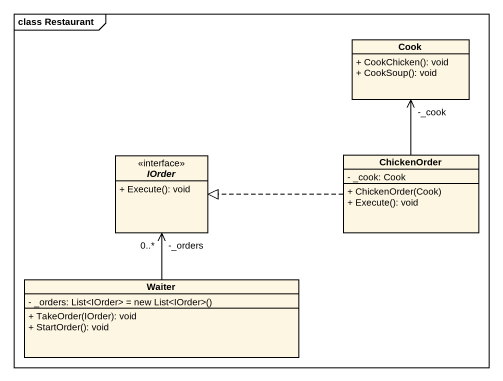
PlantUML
@startuml
mainframe class Restaurant
hide circle
hide empty members
skinparam classAttributeIconSize 0
class Cook {
  + CookChicken(): void
  + CookSoup(): void
}
interface IOrder {
  + Execute(): void
}
class ChickenOrder {
  - _cook: Cook
  + ChickenOrder(Cook)
  + Execute(): void
}
class Waiter {
  {field} - _orders: List<IOrder> = new List<IOrder>()
  + TakeOrder(IOrder): void
  + StartOrder(): void
}
ChickenOrder -up-> "-_cook" Cook
ChickenOrder .left.|> IOrder
Waiter -up-> "-_orders\n0..*" IOrder
@enduml
